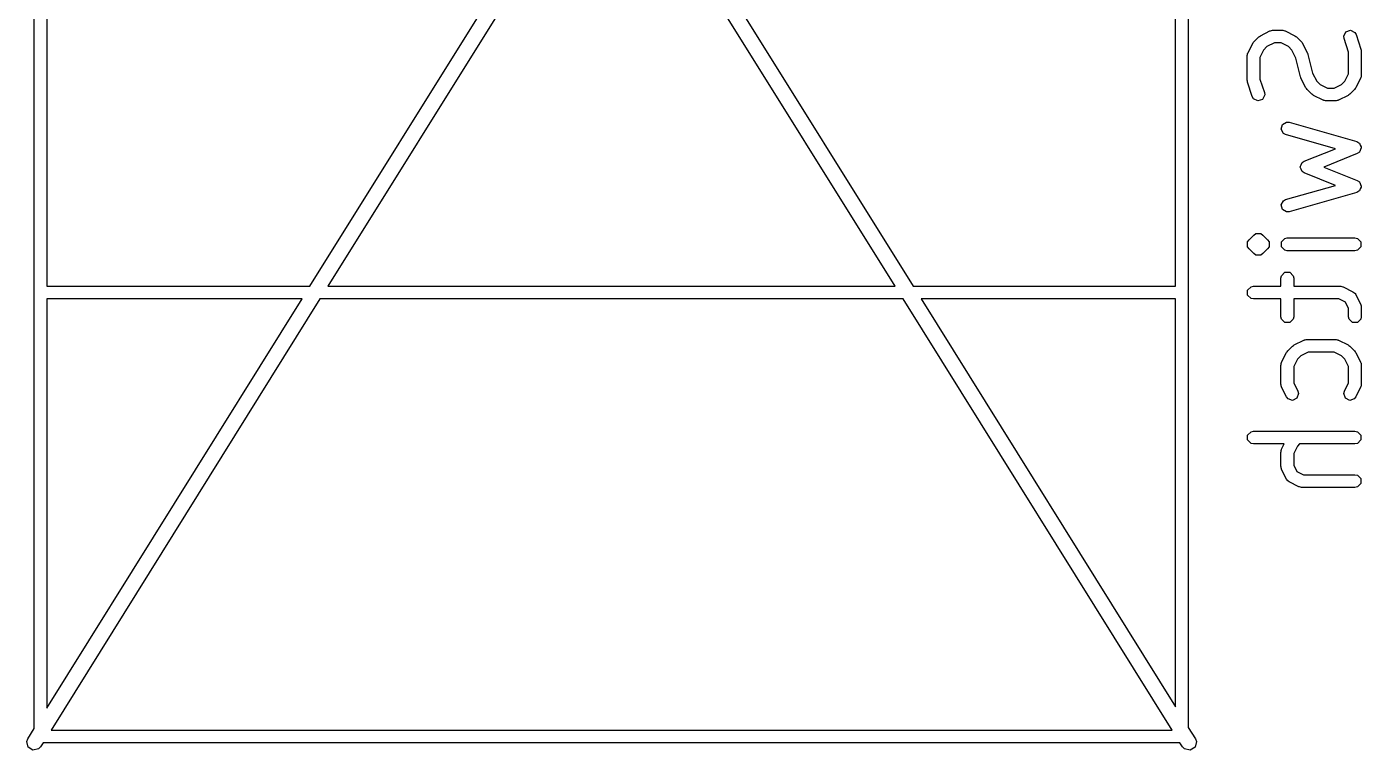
# Model space of a CAD drawing. Header units: inches. Extents: x -1.62 to 1.64, y 0 to 4.63.
# Drawn here: x -1.29 to -0.8757, y -0.0004 to 0.2243 of the extents above; entities that cross this region are included whole.
import ezdxf

# ---------------------------------------------------------------- set-up
doc = ezdxf.new("R2010")
doc.units = ezdxf.units.IN
doc.header["$MEASUREMENT"] = 0
doc.layers.add('BLACK', color=250, linetype='CONTINUOUS')

msp = doc.modelspace()

# ---------------------------------------------------------------- linework, layer by layer
at = {"layer": 'BLACK', "linetype": 'CONTINUOUS'}
for p, q in [((-1.2877, 0.00643), (-1.2877, 0.57231)), ((-1.28376, 0.566), (-1.28376, 0.1437)), ((-0.93337, 0.1437), (-0.93337, 0.54263)), ((-0.92943, 0.54233), (-0.92943, 0.00677)), ((-1.20209, 0.1437), (-1.11124, 0.28937)), ((-1.10567, 0.28937), (-1.01482, 0.1437)), ((-1.10846, 0.28491), (-1.19652, 0.1437)), ((-1.02039, 0.1437), (-1.10846, 0.28491)), ((-0.90923, 0.21935), (-0.90905, 0.21961)), ((-0.90905, 0.21961), (-0.90755, 0.22111)), ((-0.90755, 0.22111), (-0.90729, 0.22129)), ((-0.90729, 0.22129), (-0.90704, 0.22148)), ((-0.90704, 0.22148), (-0.90404, 0.22298)), ((-0.90404, 0.22298), (-0.90394, 0.22301)), ((-0.90394, 0.22301), (-0.90391, 0.22304)), ((-0.90391, 0.22304), (-0.9036, 0.2231)), ((-0.9036, 0.2231), (-0.9033, 0.22319)), ((-0.9033, 0.22319), (-0.90326, 0.22317)), ((-0.90326, 0.22317), (-0.90316, 0.22319)), ((-0.90316, 0.22319), (-0.90016, 0.22319)), ((-0.90016, 0.22319), (-0.90006, 0.22317)), ((-0.90006, 0.22317), (-0.90002, 0.22319)), ((-0.90002, 0.22319), (-0.89972, 0.2231)), ((-0.89972, 0.2231), (-0.89941, 0.22304)), ((-0.89941, 0.22304), (-0.89937, 0.22301)), ((-0.89937, 0.22301), (-0.89928, 0.22298)), ((-0.89928, 0.22298), (-0.89628, 0.22148)), ((-0.89628, 0.22148), (-0.89603, 0.22129)), ((-0.89603, 0.22129), (-0.89577, 0.22111)), ((-0.89577, 0.22111), (-0.89427, 0.21961)), ((-0.89427, 0.21961), (-0.89409, 0.21935)), ((-0.88112, 0.22136), (-0.88045, 0.22271)), ((-0.88103, 0.2206), (-0.88112, 0.22136)), ((-0.87963, 0.2164), (-0.88103, 0.2206)), ((-0.88045, 0.22271), (-0.87902, 0.22319)), ((-0.87902, 0.22319), (-0.87767, 0.22251)), ((-0.87767, 0.22251), (-0.87729, 0.22184)), ((-0.87729, 0.22184), (-0.87579, 0.21735)), ((-0.91112, 0.21536), (-0.91104, 0.21567)), ((-0.91104, 0.21567), (-0.91098, 0.21598)), ((-0.91098, 0.21598), (-0.91094, 0.21601)), ((-0.91094, 0.21601), (-0.91092, 0.2161)), ((-0.91092, 0.2161), (-0.90942, 0.2191)), ((-0.90942, 0.2191), (-0.90923, 0.21935)), ((-0.90604, 0.21706), (-0.90719, 0.21476)), ((-0.90499, 0.2181), (-0.90604, 0.21706)), ((-0.90269, 0.21925), (-0.90499, 0.2181)), ((-0.90062, 0.21925), (-0.90269, 0.21925)), ((-0.89833, 0.2181), (-0.90062, 0.21925)), ((-0.89728, 0.21706), (-0.89833, 0.2181)), ((-0.89602, 0.21454), (-0.89728, 0.21706)), ((-0.89409, 0.21935), (-0.8939, 0.2191)), ((-0.8939, 0.2191), (-0.8924, 0.2161)), ((-0.8924, 0.2161), (-0.89234, 0.2159)), ((-0.89234, 0.2159), (-0.89225, 0.2157)), ((-0.89225, 0.2157), (-0.8908, 0.20991)), ((-0.87963, 0.20969), (-0.87963, 0.2164)), ((-0.87579, 0.21735), (-0.87575, 0.21703)), ((-0.87575, 0.21703), (-0.87569, 0.21672)), ((-0.87569, 0.21672), (-0.87569, 0.20922)), ((-0.91113, 0.21522), (-0.91111, 0.21532)), ((-0.91113, 0.20772), (-0.91113, 0.21522)), ((-0.91111, 0.21532), (-0.91112, 0.21536)), ((-0.90719, 0.21476), (-0.90719, 0.20804)), ((-0.89457, 0.20875), (-0.89602, 0.21454)), ((-0.91106, 0.20741), (-0.91113, 0.20772)), ((-0.91103, 0.2071), (-0.91106, 0.20741)), ((-0.90719, 0.20804), (-0.90579, 0.20385)), ((-0.89448, 0.20855), (-0.89457, 0.20875)), ((-0.89442, 0.20834), (-0.89448, 0.20855)), ((-0.89292, 0.20534), (-0.89442, 0.20834)), ((-0.8908, 0.20991), (-0.88954, 0.20739)), ((-0.88954, 0.20739), (-0.88849, 0.20634)), ((-0.88183, 0.20634), (-0.88078, 0.20739)), ((-0.88078, 0.20739), (-0.87963, 0.20969)), ((-0.8759, 0.20834), (-0.8774, 0.20534)), ((-0.87587, 0.20844), (-0.8759, 0.20834)), ((-0.87584, 0.20847), (-0.87587, 0.20844)), ((-0.87578, 0.20878), (-0.87584, 0.20847)), ((-0.8757, 0.20908), (-0.87578, 0.20878)), ((-0.87569, 0.20922), (-0.87571, 0.20913)), ((-0.87571, 0.20913), (-0.8757, 0.20908)), ((-0.90953, 0.2026), (-0.91103, 0.2071)), ((-0.90569, 0.20309), (-0.90637, 0.20174)), ((-0.90579, 0.20385), (-0.90569, 0.20309)), ((-0.89273, 0.20509), (-0.89292, 0.20534)), ((-0.89255, 0.20483), (-0.89273, 0.20509)), ((-0.89105, 0.20333), (-0.89255, 0.20483)), ((-0.89079, 0.20316), (-0.89105, 0.20333)), ((-0.89054, 0.20296), (-0.89079, 0.20316)), ((-0.88849, 0.20634), (-0.8862, 0.20519)), ((-0.8862, 0.20519), (-0.88413, 0.20519)), ((-0.88413, 0.20519), (-0.88183, 0.20634)), ((-0.87953, 0.20316), (-0.87978, 0.20296)), ((-0.87927, 0.20333), (-0.87953, 0.20316)), ((-0.87777, 0.20483), (-0.87927, 0.20333)), ((-0.87759, 0.20509), (-0.87777, 0.20483)), ((-0.8774, 0.20534), (-0.87759, 0.20509)), ((-0.90914, 0.20193), (-0.90953, 0.2026)), ((-0.9078, 0.20126), (-0.90914, 0.20193)), ((-0.90637, 0.20174), (-0.9078, 0.20126)), ((-0.88754, 0.20146), (-0.89054, 0.20296)), ((-0.88745, 0.20144), (-0.88754, 0.20146)), ((-0.88741, 0.20141), (-0.88745, 0.20144)), ((-0.8871, 0.20134), (-0.88741, 0.20141)), ((-0.8868, 0.20126), (-0.8871, 0.20134)), ((-0.88676, 0.20128), (-0.8868, 0.20126)), ((-0.88666, 0.20126), (-0.88676, 0.20128)), ((-0.88366, 0.20126), (-0.88666, 0.20126)), ((-0.88356, 0.20128), (-0.88366, 0.20126)), ((-0.88352, 0.20126), (-0.88356, 0.20128)), ((-0.88322, 0.20134), (-0.88352, 0.20126)), ((-0.88291, 0.20141), (-0.88322, 0.20134)), ((-0.88288, 0.20144), (-0.88291, 0.20141)), ((-0.88278, 0.20146), (-0.88288, 0.20144)), ((-0.87978, 0.20296), (-0.88278, 0.20146)), ((-0.90061, 0.1925), (-0.9002, 0.19395)), ((-0.89988, 0.19118), (-0.90061, 0.1925)), ((-0.9002, 0.19395), (-0.89888, 0.19468)), ((-0.8992, 0.19083), (-0.89988, 0.19118)), ((-0.88374, 0.18642), (-0.8992, 0.19083)), ((-0.89888, 0.19468), (-0.89812, 0.19462)), ((-0.89812, 0.19462), (-0.87712, 0.18862)), ((-0.87712, 0.18862), (-0.87644, 0.18827)), ((-0.87644, 0.18827), (-0.87637, 0.18815)), ((-0.87637, 0.18815), (-0.87625, 0.1881)), ((-0.87625, 0.1881), (-0.87602, 0.18751)), ((-0.87602, 0.18751), (-0.87571, 0.18695)), ((-0.87569, 0.1867), (-0.87594, 0.18612)), ((-0.87571, 0.18695), (-0.87574, 0.18682)), ((-0.87574, 0.18682), (-0.87569, 0.1867)), ((-0.89403, 0.18214), (-0.89339, 0.18256)), ((-0.89339, 0.18256), (-0.88374, 0.18642)), ((-0.87693, 0.1849), (-0.88736, 0.18073)), ((-0.87629, 0.18532), (-0.87693, 0.1849)), ((-0.87623, 0.18544), (-0.87629, 0.18532)), ((-0.87612, 0.1855), (-0.87623, 0.18544)), ((-0.87594, 0.18612), (-0.87612, 0.1855)), ((-0.89463, 0.18075), (-0.89434, 0.18142)), ((-0.89462, 0.18073), (-0.89463, 0.18075)), ((-0.89463, 0.1807), (-0.89462, 0.18073)), ((-0.89434, 0.18003), (-0.89463, 0.1807)), ((-0.89434, 0.18142), (-0.89407, 0.1821)), ((-0.89407, 0.17935), (-0.89434, 0.18003)), ((-0.89407, 0.1821), (-0.89404, 0.18211)), ((-0.89404, 0.17934), (-0.89407, 0.17935)), ((-0.89404, 0.18211), (-0.89403, 0.18214)), ((-0.89403, 0.17932), (-0.89404, 0.17934)), ((-0.89339, 0.1789), (-0.89403, 0.17932)), ((-0.88374, 0.17504), (-0.89339, 0.1789)), ((-0.88736, 0.18073), (-0.87693, 0.17656)), ((-0.8992, 0.17062), (-0.88374, 0.17504)), ((-0.87693, 0.17656), (-0.87629, 0.17614)), ((-0.87629, 0.17614), (-0.87623, 0.17602)), ((-0.87623, 0.17602), (-0.87612, 0.17595)), ((-0.87612, 0.17595), (-0.87594, 0.17534)), ((-0.87571, 0.1745), (-0.87602, 0.17395)), ((-0.87594, 0.17534), (-0.87569, 0.17475)), ((-0.87569, 0.17475), (-0.87574, 0.17463)), ((-0.87574, 0.17463), (-0.87571, 0.1745)), ((-0.90061, 0.16895), (-0.89988, 0.17027)), ((-0.89988, 0.17027), (-0.8992, 0.17062)), ((-0.87712, 0.17284), (-0.89812, 0.16684)), ((-0.87644, 0.17319), (-0.87712, 0.17284)), ((-0.87637, 0.1733), (-0.87644, 0.17319)), ((-0.87625, 0.17335), (-0.87637, 0.1733)), ((-0.87602, 0.17395), (-0.87625, 0.17335)), ((-0.9002, 0.1675), (-0.90061, 0.16895)), ((-0.89888, 0.16677), (-0.9002, 0.1675)), ((-0.89812, 0.16684), (-0.89888, 0.16677)), ((-0.91098, 0.15748), (-0.91055, 0.15812)), ((-0.91098, 0.15598), (-0.91098, 0.15748)), ((-0.91055, 0.15812), (-0.90905, 0.15962)), ((-0.90905, 0.15962), (-0.90841, 0.16005)), ((-0.90841, 0.16005), (-0.90841, 0.16005)), ((-0.90841, 0.16005), (-0.9069, 0.16005)), ((-0.9069, 0.16005), (-0.90627, 0.15962)), ((-0.90627, 0.15962), (-0.90477, 0.15812)), ((-0.90477, 0.15812), (-0.90434, 0.15748)), ((-0.90434, 0.15748), (-0.90434, 0.15598)), ((-0.90048, 0.15748), (-0.89941, 0.15855)), ((-0.90048, 0.15598), (-0.90048, 0.15748)), ((-0.89941, 0.15855), (-0.89866, 0.1587)), ((-0.89866, 0.1587), (-0.87766, 0.1587)), ((-0.87766, 0.1587), (-0.87691, 0.15855)), ((-0.87691, 0.15855), (-0.87584, 0.15748)), ((-0.87584, 0.15748), (-0.87584, 0.15598)), ((-0.91055, 0.15534), (-0.91098, 0.15598)), ((-0.91098, 0.15598), (-0.91098, 0.15598)), ((-0.90905, 0.15384), (-0.91055, 0.15534)), ((-0.90841, 0.15341), (-0.90905, 0.15384)), ((-0.9069, 0.15341), (-0.90841, 0.15341)), ((-0.90841, 0.15341), (-0.90841, 0.15341)), ((-0.90627, 0.15384), (-0.9069, 0.15341)), ((-0.90477, 0.15534), (-0.90627, 0.15384)), ((-0.90434, 0.15598), (-0.90477, 0.15534)), ((-0.89941, 0.15491), (-0.90048, 0.15598)), ((-0.89866, 0.15476), (-0.89941, 0.15491)), ((-0.87766, 0.15476), (-0.89866, 0.15476)), ((-0.87691, 0.15491), (-0.87766, 0.15476)), ((-0.87584, 0.15598), (-0.87691, 0.15491)), ((-0.90063, 0.14623), (-0.90048, 0.14699)), ((-0.90063, 0.1437), (-0.90063, 0.14623)), ((-0.90048, 0.14699), (-0.89941, 0.14805)), ((-0.89941, 0.14805), (-0.89791, 0.14805)), ((-0.89791, 0.14805), (-0.89684, 0.14699)), ((-0.89684, 0.14699), (-0.89669, 0.14623)), ((-0.89669, 0.14623), (-0.89669, 0.1437)), ((-1.28376, 0.1437), (-1.20209, 0.1437)), ((-1.19652, 0.1437), (-1.02039, 0.1437)), ((-1.01482, 0.1437), (-0.93337, 0.1437)), ((-0.91098, 0.14249), (-0.90991, 0.14355)), ((-0.91098, 0.14098), (-0.91098, 0.14249)), ((-0.90991, 0.13991), (-0.91098, 0.14098)), ((-0.90991, 0.14355), (-0.90916, 0.1437)), ((-0.90916, 0.1437), (-0.90063, 0.1437)), ((-0.89669, 0.1437), (-0.88216, 0.1437)), ((-0.88216, 0.1437), (-0.88206, 0.14368)), ((-0.88206, 0.14368), (-0.88202, 0.1437)), ((-0.88202, 0.1437), (-0.88172, 0.14361)), ((-0.88172, 0.14361), (-0.88141, 0.14355)), ((-0.88141, 0.14355), (-0.88138, 0.14352)), ((-0.88138, 0.14352), (-0.88128, 0.14349)), ((-0.88128, 0.14349), (-0.87828, 0.14199)), ((-0.87828, 0.14199), (-0.87797, 0.14175)), ((-0.87797, 0.14175), (-0.87787, 0.14172)), ((-0.87787, 0.14172), (-0.87779, 0.14161)), ((-0.87779, 0.14161), (-0.87767, 0.14152)), ((-0.87767, 0.14152), (-0.87764, 0.14142)), ((-0.87764, 0.14142), (-0.8774, 0.14111)), ((-0.8774, 0.14111), (-0.8759, 0.13811)), ((-1.28376, 0.13976), (-1.28376, 0.01275)), ((-1.28376, 0.01275), (-1.20454, 0.13976)), ((-1.20454, 0.13976), (-1.28376, 0.13976)), ((-1.19898, 0.13976), (-1.28246, 0.00591)), ((-1.01794, 0.13976), (-1.19898, 0.13976)), ((-0.93445, 0.00591), (-1.01794, 0.13976)), ((-1.01237, 0.13976), (-0.93337, 0.01309)), ((-0.93337, 0.13976), (-1.01237, 0.13976)), ((-0.93337, 0.01309), (-0.93337, 0.13976)), ((-0.90916, 0.13976), (-0.90991, 0.13991)), ((-0.90063, 0.13976), (-0.90916, 0.13976)), ((-0.90063, 0.13423), (-0.90063, 0.13976)), ((-0.88263, 0.13976), (-0.89669, 0.13976)), ((-0.89669, 0.13976), (-0.89669, 0.13423)), ((-0.88063, 0.13877), (-0.88263, 0.13976)), ((-0.87963, 0.13677), (-0.88063, 0.13877)), ((-0.87963, 0.13423), (-0.87963, 0.13677)), ((-0.8759, 0.13811), (-0.87587, 0.13802)), ((-0.87587, 0.13802), (-0.87584, 0.13799)), ((-0.87584, 0.13799), (-0.87578, 0.13768)), ((-0.87578, 0.13768), (-0.8757, 0.13737)), ((-0.8757, 0.13737), (-0.87571, 0.13733)), ((-0.87571, 0.13733), (-0.87569, 0.13723)), ((-0.87569, 0.13723), (-0.87569, 0.13423)), ((-0.90048, 0.13348), (-0.90063, 0.13423)), ((-0.89941, 0.13241), (-0.90048, 0.13348)), ((-0.89684, 0.13348), (-0.89791, 0.13241)), ((-0.89669, 0.13423), (-0.89684, 0.13348)), ((-0.87948, 0.13348), (-0.87963, 0.13423)), ((-0.87841, 0.13241), (-0.87948, 0.13348)), ((-0.87584, 0.13348), (-0.87691, 0.13241)), ((-0.87569, 0.13423), (-0.87584, 0.13348)), ((-0.89791, 0.13241), (-0.89941, 0.13241)), ((-0.87691, 0.13241), (-0.87841, 0.13241)), ((-0.89855, 0.12363), (-0.89705, 0.12513)), ((-0.89705, 0.12513), (-0.89679, 0.1253)), ((-0.89679, 0.1253), (-0.89654, 0.1255)), ((-0.89654, 0.1255), (-0.89354, 0.127)), ((-0.89354, 0.127), (-0.89345, 0.12702)), ((-0.89345, 0.12702), (-0.89341, 0.12705)), ((-0.89341, 0.12705), (-0.8931, 0.12711)), ((-0.8931, 0.12711), (-0.8928, 0.1272)), ((-0.8928, 0.1272), (-0.89276, 0.12718)), ((-0.89276, 0.12718), (-0.89266, 0.1272)), ((-0.89266, 0.1272), (-0.88366, 0.1272)), ((-0.88366, 0.1272), (-0.88356, 0.12718)), ((-0.88356, 0.12718), (-0.88352, 0.1272)), ((-0.88352, 0.1272), (-0.88322, 0.12711)), ((-0.88322, 0.12711), (-0.88291, 0.12705)), ((-0.88291, 0.12705), (-0.88288, 0.12702)), ((-0.88288, 0.12702), (-0.88278, 0.127)), ((-0.88278, 0.127), (-0.87978, 0.1255)), ((-0.87978, 0.1255), (-0.87953, 0.1253)), ((-0.87953, 0.1253), (-0.87927, 0.12513)), ((-0.87927, 0.12513), (-0.87777, 0.12363)), ((-0.90042, 0.12012), (-0.89892, 0.12312)), ((-0.89892, 0.12312), (-0.89873, 0.12336)), ((-0.89873, 0.12336), (-0.89855, 0.12363)), ((-0.89554, 0.12107), (-0.89669, 0.11877)), ((-0.89449, 0.12212), (-0.89554, 0.12107)), ((-0.8922, 0.12327), (-0.89449, 0.12212)), ((-0.88413, 0.12327), (-0.8922, 0.12327)), ((-0.88183, 0.12212), (-0.88413, 0.12327)), ((-0.88078, 0.12107), (-0.88183, 0.12212)), ((-0.87963, 0.11877), (-0.88078, 0.12107)), ((-0.87777, 0.12363), (-0.87759, 0.12336)), ((-0.87759, 0.12336), (-0.8774, 0.12312)), ((-0.8774, 0.12312), (-0.8759, 0.12012)), ((-0.90063, 0.11924), (-0.90061, 0.11933)), ((-0.90063, 0.11324), (-0.90063, 0.11924)), ((-0.90062, 0.11937), (-0.90054, 0.11968)), ((-0.90061, 0.11933), (-0.90062, 0.11937)), ((-0.90054, 0.11968), (-0.90048, 0.11999)), ((-0.90048, 0.11999), (-0.90045, 0.12002)), ((-0.90045, 0.12002), (-0.90042, 0.12012)), ((-0.89669, 0.11877), (-0.89669, 0.1137)), ((-0.87963, 0.1137), (-0.87963, 0.11877)), ((-0.8759, 0.12012), (-0.87587, 0.12002)), ((-0.87587, 0.12002), (-0.87584, 0.11999)), ((-0.87584, 0.11999), (-0.87578, 0.11968)), ((-0.87578, 0.11968), (-0.8757, 0.11937)), ((-0.8757, 0.11937), (-0.87571, 0.11933)), ((-0.87571, 0.11933), (-0.87569, 0.11924)), ((-0.87569, 0.11924), (-0.87569, 0.11324)), ((-0.90061, 0.11314), (-0.90063, 0.11324)), ((-0.90062, 0.1131), (-0.90061, 0.11314)), ((-0.90054, 0.11279), (-0.90062, 0.1131)), ((-0.90048, 0.11248), (-0.90054, 0.11279)), ((-0.90045, 0.11245), (-0.90048, 0.11248)), ((-0.90042, 0.11236), (-0.90045, 0.11245)), ((-0.89892, 0.10936), (-0.90042, 0.11236)), ((-0.89669, 0.1137), (-0.8954, 0.11112)), ((-0.88092, 0.11112), (-0.87963, 0.1137)), ((-0.8759, 0.11236), (-0.8774, 0.10936)), ((-0.87587, 0.11245), (-0.8759, 0.11236)), ((-0.87584, 0.11248), (-0.87587, 0.11245)), ((-0.87578, 0.11279), (-0.87584, 0.11248)), ((-0.8757, 0.1131), (-0.87578, 0.11279)), ((-0.87569, 0.11324), (-0.87571, 0.11314)), ((-0.87571, 0.11314), (-0.8757, 0.1131)), ((-0.89845, 0.10875), (-0.89892, 0.10936)), ((-0.89702, 0.10827), (-0.89845, 0.10875)), ((-0.89567, 0.10895), (-0.89702, 0.10827)), ((-0.8952, 0.11038), (-0.89567, 0.10895)), ((-0.8954, 0.11112), (-0.8952, 0.11038)), ((-0.88112, 0.11038), (-0.88092, 0.11112)), ((-0.88065, 0.10895), (-0.88112, 0.11038)), ((-0.8793, 0.10827), (-0.88065, 0.10895)), ((-0.87787, 0.10875), (-0.8793, 0.10827)), ((-0.8774, 0.10936), (-0.87787, 0.10875)), ((-0.91098, 0.09749), (-0.90991, 0.09856)), ((-0.91098, 0.09598), (-0.91098, 0.09749)), ((-0.90991, 0.09492), (-0.91098, 0.09598)), ((-0.90991, 0.09856), (-0.90916, 0.09871)), ((-0.90916, 0.09871), (-0.87766, 0.09871)), ((-0.87766, 0.09871), (-0.87691, 0.09856)), ((-0.87691, 0.09856), (-0.87584, 0.09749)), ((-0.87584, 0.09598), (-0.87691, 0.09492)), ((-0.87584, 0.09749), (-0.87584, 0.09598)), ((-0.90916, 0.09477), (-0.90991, 0.09492)), ((-0.89959, 0.09477), (-0.90916, 0.09477)), ((-0.90063, 0.09224), (-0.90061, 0.09234)), ((-0.90063, 0.08774), (-0.90063, 0.09224)), ((-0.90062, 0.09238), (-0.90054, 0.09268)), ((-0.90061, 0.09234), (-0.90062, 0.09238)), ((-0.90054, 0.09268), (-0.90048, 0.09299)), ((-0.90048, 0.09299), (-0.90045, 0.09302)), ((-0.90045, 0.09302), (-0.90042, 0.09312)), ((-0.90042, 0.09312), (-0.89959, 0.09477)), ((-0.89554, 0.09407), (-0.89669, 0.09177)), ((-0.89669, 0.09177), (-0.89669, 0.0882)), ((-0.89484, 0.09477), (-0.89554, 0.09407)), ((-0.87766, 0.09477), (-0.89484, 0.09477)), ((-0.87691, 0.09492), (-0.87766, 0.09477)), ((-0.90061, 0.08764), (-0.90063, 0.08774)), ((-0.90062, 0.0876), (-0.90061, 0.08764)), ((-0.90054, 0.0873), (-0.90062, 0.0876)), ((-0.90048, 0.08699), (-0.90054, 0.0873)), ((-0.89669, 0.0882), (-0.89569, 0.08621)), ((-0.90045, 0.08695), (-0.90048, 0.08699)), ((-0.90042, 0.08686), (-0.90045, 0.08695)), ((-0.89892, 0.08386), (-0.90042, 0.08686)), ((-0.89868, 0.08355), (-0.89892, 0.08386)), ((-0.89865, 0.08345), (-0.89868, 0.08355)), ((-0.89854, 0.08336), (-0.89865, 0.08345)), ((-0.89845, 0.08325), (-0.89854, 0.08336)), ((-0.89835, 0.08322), (-0.89845, 0.08325)), ((-0.89804, 0.08298), (-0.89835, 0.08322)), ((-0.89504, 0.08148), (-0.89804, 0.08298)), ((-0.89569, 0.08621), (-0.89369, 0.08521)), ((-0.89369, 0.08521), (-0.87766, 0.08521)), ((-0.87766, 0.08521), (-0.87691, 0.08506)), ((-0.87691, 0.08506), (-0.87584, 0.08399)), ((-0.87584, 0.08399), (-0.87584, 0.08249)), ((-0.89494, 0.08145), (-0.89504, 0.08148)), ((-0.89491, 0.08142), (-0.89494, 0.08145)), ((-0.8946, 0.08136), (-0.89491, 0.08142)), ((-0.8943, 0.08128), (-0.8946, 0.08136)), ((-0.89426, 0.08129), (-0.8943, 0.08128)), ((-0.89416, 0.08127), (-0.89426, 0.08129)), ((-0.87766, 0.08127), (-0.89416, 0.08127)), ((-0.87691, 0.08142), (-0.87766, 0.08127)), ((-0.87584, 0.08249), (-0.87691, 0.08142)), ((-1.2897, 0.00322), (-1.2877, 0.00643)), ((-1.28246, 0.00591), (-0.93445, 0.00591)), ((-0.92943, 0.00677), (-0.92721, 0.00322)), ((-1.29003, 0.00236), (-1.2897, 0.00322)), ((-1.28962, 0.0006), (-1.29003, 0.00236)), ((-1.28808, -0.00036), (-1.28962, 0.0006)), ((-1.28632, 0.00005), (-1.28808, -0.00036)), ((-1.28569, 0.00072), (-1.28632, 0.00005)), ((-1.28491, 0.00197), (-1.28569, 0.00072)), ((-0.932, 0.00197), (-1.28491, 0.00197)), ((-0.93122, 0.00072), (-0.932, 0.00197)), ((-0.93059, 0.00005), (-0.93122, 0.00072)), ((-0.92883, -0.00036), (-0.93059, 0.00005)), ((-0.92729, 0.0006), (-0.92883, -0.00036)), ((-0.92689, 0.00236), (-0.92729, 0.0006)), ((-0.92721, 0.00322), (-0.92689, 0.00236))]:
    msp.add_line(p, q, dxfattribs=at)

doc.saveas('drawing.dxf')
